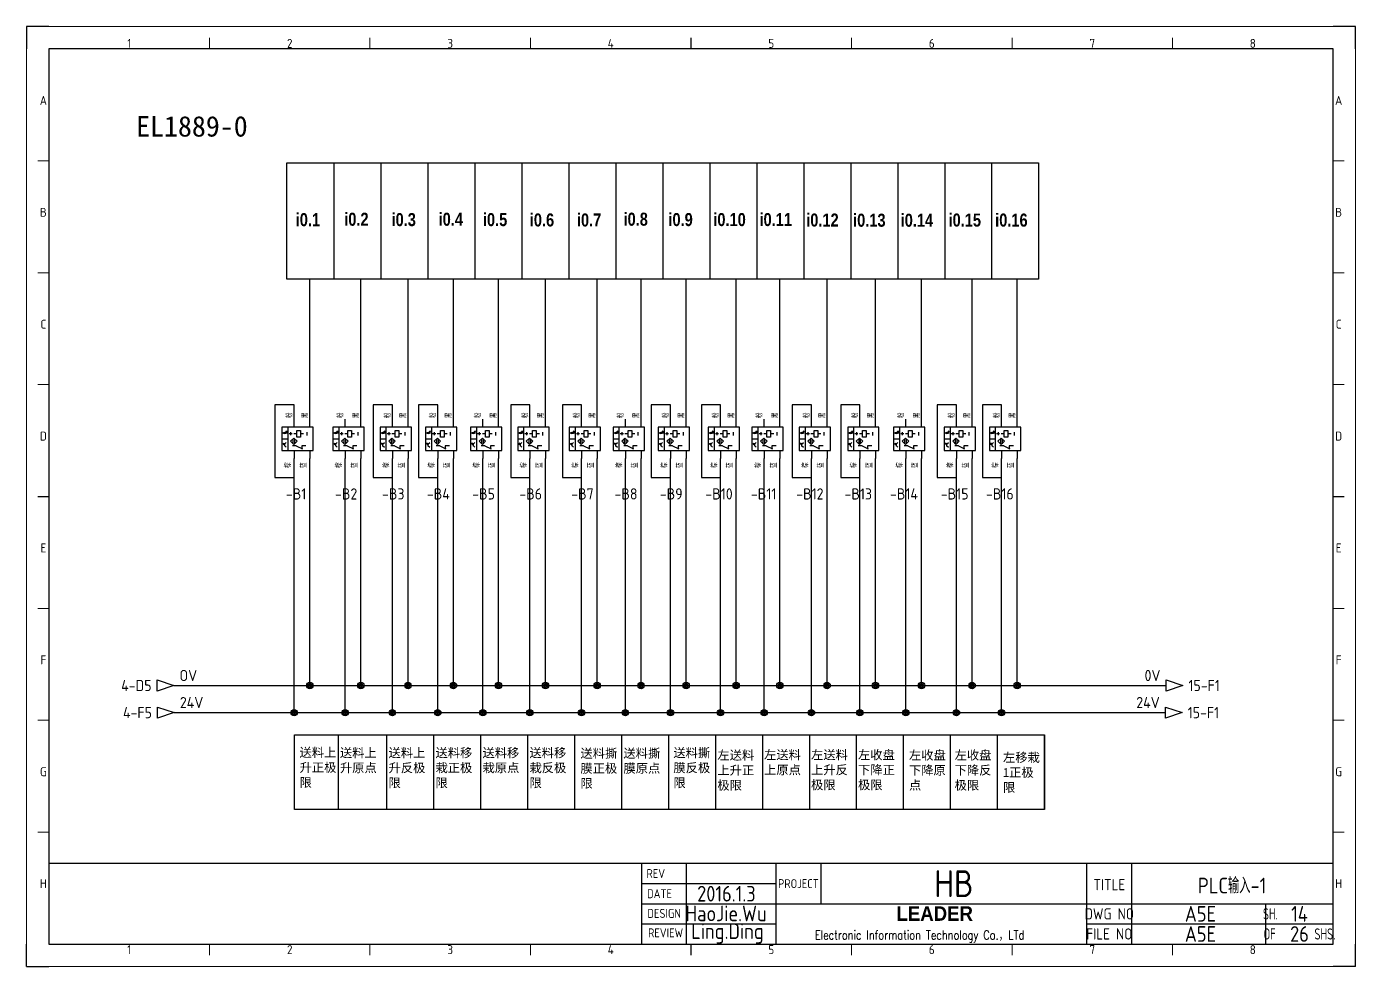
# Model space of a CAD drawing. Header units: millimetres. Extents: x -1699 to 15529, y -2130 to 61.
# Drawn here: x 7010 to 7604, y -2123 to -1703 of the extents above; entities that cross this region are included whole.
import ezdxf
from ezdxf.enums import TextEntityAlignment as Align

# ---------------------------------------------------------------- set-up
doc = ezdxf.new("R2010")
doc.units = ezdxf.units.MM
doc.header["$LTSCALE"] = 10
for name, color, linetype in [('AE_BOR', 1, 'Continuous'), ('SYMS', 7, 'Continuous'), ('TAGS', 51, 'Continuous'), ('TERMS', 123, 'Continuous'), ('WIREREF', 61, 'Continuous'), ('WIREREF_DEST', 61, 'Continuous'), ('XREF', 7, 'Continuous'), ('YEL_14_THHN', 7, 'Continuous'), ('图框_标题栏属性', 1, 'Continuous'), ('图框_标题栏文字', 6, 'Continuous'), ('轴1系统', 7, 'Continuous')]:
    doc.layers.add(name, color=color, linetype=linetype)
doc.layers.add('细实线', color=7, linetype='Continuous', lineweight=25)
doc.styles.add('ACGBTS', font='ISOCP.SHX')
doc.styles.add('CCFS', font='', dxfattribs={"height": 0.7})
doc.styles.get("Standard").update_dxf_attribs({"font": 'simplex.shx', "width": 0.8, "height": 1.625, "bigfont": 'spec_bar.shx'})
doc.styles.add('WD_IEC', font='ISOCP2.shx', dxfattribs={"height": 4, "bigfont": 'gbcbig.shx'})
doc.styles.add('工程字', font='gbenor.shx', dxfattribs={"bigfont": 'gbcbig.shx'})
doc.styles.get('CCFS').set_extended_font_data('SimSun')

# ---------------------------------------------------------------- blocks, each defined once
blk = doc.blocks.new('Border')
for p, q in [((584, 410), (10, 410)), ((10, 410), (10, 10)), ((584, 10), (584, 410)), ((10, 10), (584, 10))]:
    blk.add_line(p, q)
at = {"layer": 'AE_BOR', "color": 1, "lineweight": 30}
for p, q in [((10, 420), (0, 420)), ((0, 420), (0, 410)), ((594, 420), (584, 420)), ((594, 410), (594, 420)), ((297, 410), (297, 415)), ((5, 210), (10, 210)), ((584, 210), (589, 210)), ((0, 0), (0, 10)), ((297, 5), (297, 10)), ((594, 0), (594, 10)), ((0, 0), (10, 0)), ((594, 0), (584, 0))]:
    blk.add_line(p, q, dxfattribs=at)
at = {"layer": 'AE_BOR', "color": 1, "lineweight": 15}
for p, q in [((0, 420), (594, 420)), ((0, 0), (0, 420)), ((594, 420), (594, 0)), ((81.75, 410), (81.75, 415)), ((153.5, 410), (153.5, 415)), ((225.25, 410), (225.25, 415)), ((368.75, 410), (368.75, 415)), ((440.5, 410), (440.5, 415)), ((512.25, 410), (512.25, 415)), ((10, 360), (5, 360)), ((589, 360), (584, 360)), ((10, 310), (5, 310)), ((589, 310), (584, 310)), ((10, 260), (5, 260)), ((589, 260), (584, 260)), ((10, 160), (5, 160)), ((589, 160), (584, 160)), ((10, 110), (5, 110)), ((589, 110), (584, 110)), ((10, 60), (5, 60)), ((589, 60), (584, 60)), ((81.75, 5), (81.75, 10)), ((153.5, 5), (153.5, 10)), ((225.25, 5), (225.25, 10)), ((368.75, 5), (368.75, 10)), ((440.5, 5), (440.5, 10)), ((512.25, 5), (512.25, 10)), ((594, 0), (0, 0))]:
    blk.add_line(p, q, dxfattribs=at)
at = {"layer": 'AE_BOR', "color": 1, "lineweight": 15, "style": 'ACGBTS'}
for s, p in [('1', (45.875, 412.5)), ('2', (117.625, 412.5)), ('3', (189.375, 412.5)), ('4', (261.125, 412.5)), ('5', (332.875, 412.5)), ('6', (404.625, 412.5)), ('7', (476.375, 412.5)), ('8', (548.125, 412.5)), ('A', (7.5, 387)), ('A', (586.5, 387)), ('B', (7.5, 337)), ('B', (586.5, 337)), ('C', (7.5, 287)), ('C', (586.5, 287)), ('D', (7.5, 237)), ('D', (586.5, 237)), ('E', (7.5, 187)), ('E', (586.5, 187)), ('F', (7.5, 137)), ('F', (586.5, 137)), ('G', (7.5, 87)), ('G', (586.5, 87)), ('H', (7.5, 37)), ('H', (586.5, 37)), ('1', (45.875, 7.5)), ('2', (117.625, 7.5)), ('3', (189.375, 7.5)), ('4', (261.125, 7.5)), ('5', (332.875, 7.5)), ('6', (404.625, 7.5)), ('7', (476.375, 7.5)), ('8', (548.125, 7.5))]:
    blk.add_text(s, height=4, dxfattribs=at).set_placement(p, align=Align.MIDDLE)
blk = doc.blocks.new('TITLE3')
for p, q in [((-309, 0), (-309, 36)), ((-289, 0), (-289, 36)), ((-249, 0), (-249, 36)), ((-249, 0), (-249, 36)), ((-249, 0), (-249, 36)), ((-229, 36), (-229, 27)), ((-110, 0), (-110, 36)), ((-90, 0), (-90, 36)), ((-309, 27), (-249, 27)), ((-229, 27), (-229, 18)), ((-309, 18), (-248.01, 18)), ((-249, 18), (0, 18)), ((-30, 0), (-30, 18)), ((-309, 9), (-249, 9)), ((-110, 9), (0, 9)), ((-289, 4.18), (-289, 4.18)), ((-289, 4.18), (-289, 4.18))]:
    blk.add_line(p, q)
blk.add_lwpolyline([(-309, 36), (-574, 36), (-574, 0), (-309, 0)], close=True)
blk.add_lwpolyline([(-309, 0), (0, 0), (0, 36), (-309, 36)])
at = {"insert": (-248.01, 16.87), "char_height": 5, "attachment_point": 1}
blk.add_mtext_dynamic_manual_height_columns('\\pi52.854;{\\fArial Black|b0|i0|c0|p34;\\H1.3x;LEADER\\Fsimplex,spec_bar|c134;\\H1.0769x; }\\P\\pi16.37;{\\H0.8x;Electronic Information Technology Co.\\fSimSun|b0|i0|c134|p2;，\\Fsimplex,spec_bar|c134;LTd}', width=138.0147, gutter_width=8.12, heights=[69.93], dxfattribs=at)
at = {"layer": '图框_标题栏属性', "style": '工程字'}
for tag, height, p in [('版本', 7, (-271.17, 31.5)), ('项目', 12, (-169.5, 27)), ('名称', 7, (-45.16, 26.53)), ('日期', 7, (-271.17, 22.5)), ('制图', 7, (-271.33, 13.69)), ('文件', 7, (-59.26, 13.5)), ('页数', 7, (-16.34, 13.5)), ('审核', 7, (-270.7, 4.72)), ('图号', 7, (-59.26, 4.5)), ('总数', 7, (-16.34, 4.5))]:
    blk.add_attdef(tag, text='', height=height, dxfattribs=at).set_placement(p, align=Align.MIDDLE)
at = {"layer": '图框_标题栏文字', "style": '工程字'}
for s, height, p in [('REV', 4, (-302.75, 31.5)), ('DATE', 4, (-301.08, 22.5)), ('PROJECT', 4, (-239, 27)), ('TITLE', 5, (-100, 26.53)), ('DESIGN', 4, (-299, 13.69)), ('DWG NO', 5, (-100, 13.5)), ('REVIEW', 4, (-298.37, 5.01)), ('FILE NO', 5, (-100, 4.5))]:
    blk.add_text(s, height=height, dxfattribs=at).set_placement(p, align=Align.MIDDLE_CENTER)
at = {"layer": '图框_标题栏文字', "style": '工程字', "width": 0.8}
for s, p in [('SH.            ', (-15, 13.5)), ('OF        SHS.', (-15, 4.5))]:
    blk.add_text(s, height=5, dxfattribs=at).set_placement(p, align=Align.MIDDLE_CENTER)
blk = doc.blocks.new('*U259')
at = {"layer": 'SYMS'}
blk.add_line((0, 25.98), (0, -25.98), dxfattribs=at)
blk = doc.blocks.new('*U260')
at = {"layer": 'SYMS', "color": 0, "linetype": 'ByBlock', "lineweight": -2, "transparency": 16777216}
for p in [(0, 0), (21, 0), (42, 0), (63, 0), (84, 0), (105, 0), (126, 0), (147, 0), (168, 0), (189, 0), (210, 0), (231, 0), (252, 0), (273, 0), (294, 0), (315, 0)]:
    blk.add_blockref('*U259', p, dxfattribs=at)
blk = doc.blocks.new('4PINguangdiankaiguan')
for p, q in [((0, -3.5), (0, 0)), ((7, -3.5), (7, 0)), ((1.54, -3.5), (-5.46, -3.5)), ((-5.46, -3.5), (-5.46, -14)), ((-4.44, -5.83), (-3.81, -6.15)), ((-4.44, -6.46), (-4.44, -5.83)), ((-3.65, -5.52), (-3.89, -5.76)), ((-3.81, -6.46), (-3.81, -5.83)), ((-3.42, -5.29), (-3.73, -5.45)), ((-3.73, -5.45), (-3.57, -5.6)), ((-3.42, -5.76), (-3.65, -5.99)), ((-3.57, -5.6), (-3.42, -5.29)), ((-3.18, -5.52), (-3.5, -5.68)), ((-3.5, -5.68), (-3.34, -5.84)), ((-3.34, -5.84), (-3.18, -5.52)), ((-2.84, -3.5), (-2.84, -14)), ((-1.58, -5.8), (-1.58, -7.2)), ((8.54, -3.5), (1.54, -3.5)), ((5.63, -5.83), (5.63, -7.23)), ((8.54, -14), (8.54, -3.5)), ((-5.46, -8.75), (-2.84, -8.75)), ((-5.07, -6.15), (-3.18, -6.15)), ((-4.81, -11.11), (-5.05, -10.87)), ((-4.73, -11.03), (-4.89, -11.19)), ((-4.89, -11.19), (-4.58, -11.34)), ((-4.58, -10.87), (-4.81, -10.64)), ((-4.58, -11.34), (-4.73, -11.03)), ((-4.5, -10.79), (-4.66, -10.95)), ((-4.66, -10.95), (-4.34, -11.11)), ((-4.34, -11.11), (-4.5, -10.79)), ((-3.81, -6.15), (-4.44, -6.46)), ((-4.35, -11.1), (-3.58, -10.34)), ((-4.35, -10.71), (-4.35, -12.09)), ((-4.19, -10.79), (-4.35, -11.1)), ((-4.35, -11.1), (-4.03, -10.95)), ((-4.35, -11.75), (-3.58, -12.52)), ((-0.88, -6.5), (-2.28, -6.5)), ((-0.54, -8.76), (-0.54, -10.95)), ((1.21, -6.5), (-0.18, -6.5)), ((0.19, -8.76), (0.19, -10.95)), ((4.23, -6.5), (2.84, -6.5)), ((-5.46, -14), (8.54, -14)), ((0.95, -11.96), (-0.74, -11.96)), ((0, -14), (0, -17.5)), ((0.95, -11.96), (3.7, -13.19)), ((5.28, -11.96), (3.4, -11.96)), ((3.4, -11.96), (3.4, -13.37)), ((7, -14), (7, -17.5))]:
    blk.add_line(p, q)
for points in [[(1.21, -5.03), (2.84, -5.03), (2.84, -7.98), (1.21, -7.98)], [(-0.17, -8.4), (1.29, -9.86), (-0.17, -11.32), (-1.63, -9.86)]]:
    blk.add_lwpolyline(points, close=True)
for points in [[(-3.73, -5.45), (-3.57, -5.6), (-3.42, -5.29)], [(-3.5, -5.68), (-3.34, -5.84), (-3.18, -5.52)], [(-4.73, -11.03), (-4.89, -11.19), (-4.58, -11.34)], [(-4.5, -10.79), (-4.66, -10.95), (-4.34, -11.11)], [(-4.03, -10.95), (-4.19, -10.79), (-4.35, -11.1)]]:
    blk.add_solid(points)
at = {"style": 'WD_IEC'}
for tag, height, p in [('INST', 1.89, (-6.69, -0.35)), ('TAG1', 1.75, (-6.69, -6.48)), ('LOC', 1.89, (-6.69, -3.15)), ('DESC1', 1.89, (-6.69, -12.39)), ('XREF', 1.75, (-6.69, -9.69)), ('DESC3', 1.89, (-6.69, -17.99)), ('DESC2', 1.89, (-6.69, -15.19))]:
    blk.add_attdef(tag, text='', height=height, dxfattribs=at).set_placement(p, align=Align.RIGHT)
at = {"style": 'WD_IEC', "flags": 1}
for tag, p, height in [('X2TERM01', (0, 0), 0.224), ('X2TERM02', (7, 0), 0.224), ('MFG', (9.11, -4.46), 1.05), ('CAT', (9.11, -6.21), 1.05), ('X4LINK', (-5.49, -8.76), 0.224), ('X1LINK', (8.51, -8.76), 0.224), ('ASSYCODE', (9.24, -11.95), 0.7), ('X8TERM03', (0, -17.5), 0.224), ('X8TERM04', (7, -17.5), 0.224), ('FAMILY', (9.24, -13), 0.7), ('CATDESC', (9.24, -14.05), 0.7)]:
    blk.add_attdef(tag, p, '', height=height, dxfattribs=at)
at = {"style": 'WD_IEC'}
for tag, height, p in [('TERM01', 1.5, (-0.7, -0.19)), ('TERM02', 1.4, (6.3, -0.19))]:
    blk.add_attdef(tag, text='', height=height, rotation=90, dxfattribs=at).set_placement(p, align=Align.RIGHT)
for tag, p in [('TERM03', (-0.7, -17.82)), ('TERM04', (6.3, -17.82))]:
    blk.add_attdef(tag, p, '', height=1.4, rotation=90, dxfattribs=at)
blk = doc.blocks.new('HA1D3')
blk.add_lwpolyline([(0, 0), (-3.75, -1.25), (-3.75, 1.25)], close=True)
at = {"style": 'WD_IEC'}
for tag, p, height, flags in [('WIRENO', (1.25, 1), 2.5, 8), ('X1TERM01', (0, 0), 0.32, 1)]:
    blk.add_attdef(tag, p, '', height=height, dxfattribs=dict(at, flags=flags))
blk.add_attdef('XREF', text='', height=2.5, dxfattribs=at).set_placement((-5, 0), align=Align.MIDDLE_RIGHT)
at = {"style": 'WD_IEC', "flags": 1}
blk.add_attdef('SIGCODE', text='', height=1, dxfattribs=at).set_placement((-2.5, 1.8), align=Align.RIGHT)
at = {"style": 'WD_IEC'}
blk.add_attdef('DESC1', text='', height=2.5, dxfattribs=at).set_placement((1.25, -1), align=Align.TOP_LEFT)
blk = doc.blocks.new('WDDOT')
for radius in [0.72, 0.449, 0.223]:
    blk.add_circle((0, 0), radius)
blk = doc.blocks.new('*U263')
at = {"layer": 'SYMS'}
blk.add_line((0, -16.65), (0, 16.65), dxfattribs=at)
blk = doc.blocks.new('*U264')
at = {"layer": 'SYMS', "color": 0, "linetype": 'ByBlock', "lineweight": -2, "transparency": 16777216}
for p in [(0, 0), (21, 0), (42, 0), (63, 0), (84, 0), (105, 0), (126, 0), (147, 0), (168, 0), (189, 0), (210, 0), (231, 0), (252, 0), (273, 0), (294, 0)]:
    blk.add_blockref('*U263', p, dxfattribs=at)
blk = doc.blocks.new('HA1S1')
blk.add_lwpolyline([(0, 1.25), (3.75, 0), (0, -1.25)], close=True)
at = {"style": 'WD_IEC'}
for tag, height, flags, p in [('WIRENO', 2.5, 8, (-1.25, 1)), ('SIGCODE', 1, 1, (5, 1.8))]:
    blk.add_attdef(tag, text='', height=height, dxfattribs=dict(at, flags=flags)).set_placement(p, align=Align.RIGHT)
at = {"style": 'WD_IEC', "flags": 1}
blk.add_attdef('X4TERM01', (0, 0), '', height=0.32, dxfattribs=at)
at = {"style": 'WD_IEC'}
blk.add_attdef('XREF', text='', height=2.5, dxfattribs=at).set_placement((5, 0), align=Align.MIDDLE_LEFT)
blk.add_attdef('DESC1', text='', height=2.5, dxfattribs=at).set_placement((-1.25, -1), align=Align.TOP_RIGHT)

msp = doc.modelspace()

# ---------------------------------------------------------------- linework, layer by layer
at = {"layer": 'SYMS'}
for p, q in [((7126.5, -1763.77), (7147.5, -1763.77)), ((7149.44, -2019.41), (7149.44, -2052.71))]:
    msp.add_line(p, q, dxfattribs=at)
for points in [[(7126.5, -1763.77), (7462.5, -1763.77), (7462.5, -1815.74), (7126.5, -1815.74)], [(7129.82, -2019.41), (7465.16, -2019.41), (7465.16, -2052.71), (7129.82, -2052.71)]]:
    msp.add_lwpolyline(points, close=True, dxfattribs=at)
at = {"layer": 'YEL_14_THHN'}
for p, q in [((7136.72, -1878.35), (7136.72, -1815.74)), ((7159.51, -1878.35), (7159.51, -1815.74)), ((7180.61, -1878.35), (7180.61, -1815.74)), ((7200.89, -1878.35), (7200.89, -1815.74)), ((7221.02, -1878.35), (7221.02, -1815.74)), ((7242.1, -1878.35), (7242.1, -1815.74)), ((7265.17, -1878.35), (7265.17, -1815.74)), ((7284.76, -1878.35), (7284.76, -1815.74)), ((7304.93, -1878.35), (7304.93, -1815.74)), ((7327.3, -1878.35), (7327.3, -1815.74)), ((7346.83, -1878.35), (7346.83, -1815.74)), ((7367.92, -1878.35), (7367.92, -1815.74)), ((7389.6, -1878.35), (7389.6, -1815.74)), ((7410.13, -1878.35), (7410.13, -1815.74)), ((7432.73, -1878.35), (7432.73, -1815.74)), ((7452.94, -1878.35), (7452.94, -1815.74)), ((7129.72, -1871.97), (7121.15, -1871.97)), ((7121.15, -1871.97), (7121.15, -1904.46)), ((7129.72, -1878.35), (7129.72, -1871.97)), ((7173.61, -1871.97), (7165.04, -1871.97)), ((7165.04, -1871.97), (7165.04, -1904.46)), ((7173.61, -1878.35), (7173.61, -1871.97)), ((7193.89, -1871.97), (7185.33, -1871.97)), ((7185.33, -1871.97), (7185.33, -1904.46)), ((7193.89, -1878.35), (7193.89, -1871.97)), ((7235.1, -1871.97), (7226.53, -1871.97)), ((7226.53, -1871.97), (7226.53, -1904.46)), ((7235.1, -1878.35), (7235.1, -1871.97)), ((7258.17, -1871.97), (7249.6, -1871.97)), ((7249.6, -1871.97), (7249.6, -1904.46)), ((7258.17, -1878.35), (7258.17, -1871.97)), ((7297.93, -1871.97), (7289.36, -1871.97)), ((7289.36, -1871.97), (7289.36, -1904.46)), ((7297.93, -1878.35), (7297.93, -1871.97)), ((7320.3, -1871.97), (7311.73, -1871.97)), ((7311.73, -1871.97), (7311.73, -1904.46)), ((7320.3, -1878.35), (7320.3, -1871.97)), ((7360.92, -1871.97), (7352.35, -1871.97)), ((7352.35, -1871.97), (7352.35, -1904.46)), ((7360.92, -1878.35), (7360.92, -1871.97)), ((7382.6, -1871.97), (7374.03, -1871.97)), ((7374.03, -1871.97), (7374.03, -1904.46)), ((7382.6, -1878.35), (7382.6, -1871.97)), ((7425.73, -1871.97), (7417.16, -1871.97)), ((7417.16, -1871.97), (7417.16, -1904.46)), ((7425.73, -1878.35), (7425.73, -1871.97)), ((7445.94, -1871.97), (7437.37, -1871.97)), ((7437.37, -1871.97), (7437.37, -1904.46)), ((7445.94, -1878.35), (7445.94, -1871.97)), ((7129.72, -2009.48), (7129.72, -1895.85)), ((7136.72, -1997.38), (7136.72, -1895.85)), ((7152.51, -2009.48), (7152.51, -1895.85)), ((7159.51, -1997.38), (7159.51, -1895.85)), ((7173.61, -2009.48), (7173.61, -1895.85)), ((7180.61, -1997.38), (7180.61, -1895.85)), ((7193.89, -2009.48), (7193.89, -1895.85)), ((7200.89, -1997.38), (7200.89, -1895.85)), ((7214.02, -2009.48), (7214.02, -1895.85)), ((7221.02, -1997.38), (7221.02, -1895.85)), ((7235.1, -2009.48), (7235.1, -1895.85)), ((7242.1, -1997.38), (7242.1, -1895.85)), ((7258.17, -2009.48), (7258.17, -1895.85)), ((7265.17, -1997.38), (7265.17, -1895.85)), ((7277.76, -2009.48), (7277.76, -1895.85)), ((7284.76, -1997.38), (7284.76, -1895.85)), ((7297.93, -2009.48), (7297.93, -1895.85)), ((7304.93, -1997.38), (7304.93, -1895.85)), ((7320.3, -2009.48), (7320.3, -1895.85)), ((7327.3, -1997.38), (7327.3, -1895.85)), ((7339.83, -2009.48), (7339.83, -1895.85)), ((7346.83, -1997.38), (7346.83, -1895.85)), ((7360.92, -2009.48), (7360.92, -1895.85)), ((7367.92, -1997.38), (7367.92, -1895.85)), ((7382.6, -2009.48), (7382.6, -1895.85)), ((7389.6, -1997.38), (7389.6, -1895.85)), ((7403.13, -2009.48), (7403.13, -1895.85)), ((7410.13, -1997.38), (7410.13, -1895.85)), ((7425.73, -2009.48), (7425.73, -1895.85)), ((7432.73, -1997.38), (7432.73, -1895.85)), ((7445.94, -2009.48), (7445.94, -1895.85)), ((7452.94, -1997.38), (7452.94, -1895.85)), ((7121.15, -1904.46), (7129.72, -1904.46)), ((7165.04, -1904.46), (7173.61, -1904.46)), ((7185.33, -1904.46), (7193.89, -1904.46)), ((7226.53, -1904.46), (7235.1, -1904.46)), ((7249.6, -1904.46), (7258.17, -1904.46)), ((7289.36, -1904.46), (7297.93, -1904.46)), ((7311.73, -1904.46), (7320.3, -1904.46)), ((7352.35, -1904.46), (7360.92, -1904.46)), ((7374.03, -1904.46), (7382.6, -1904.46)), ((7417.16, -1904.46), (7425.73, -1904.46)), ((7437.37, -1904.46), (7445.94, -1904.46)), ((7075.96, -1997.38), (7519.47, -1997.38)), ((7076.13, -2009.48), (7519.14, -2009.48))]:
    msp.add_line(p, q, dxfattribs=at)

# ---------------------------------------------------------------- block references
ref = msp.add_blockref('TITLE3', (7594.11, -2112.89))
ref.add_attrib('总数', '26', dxfattribs={"layer": '图框_标题栏属性', "height": 7, "style": '工程字'}).set_placement((7579.11, -2108.39), align=Align.MIDDLE)
ref.add_attrib('页数', '14', dxfattribs={"layer": '图框_标题栏属性', "height": 7, "style": '工程字'}).set_placement((7579.11, -2099.39), align=Align.MIDDLE)
ref.add_attrib('文件', 'A5E', dxfattribs={"layer": '图框_标题栏属性', "height": 7, "style": '工程字'}).set_placement((7534.85, -2099.39), align=Align.MIDDLE)
ref.add_attrib('图号', 'A5E', dxfattribs={"layer": '图框_标题栏属性', "height": 7, "style": '工程字'}).set_placement((7534.85, -2108.39), align=Align.MIDDLE)
ref.add_attrib('名称', 'PLC输入-1', dxfattribs={"layer": '图框_标题栏属性', "height": 7, "style": '工程字'}).set_placement((7548.95, -2086.36), align=Align.MIDDLE)
ref.add_attrib('项目', 'HB', dxfattribs={"layer": '图框_标题栏属性', "height": 12, "style": '工程字'}).set_placement((7424.61, -2085.89), align=Align.MIDDLE)
ref.add_attrib('审核', 'Ling.Ding', dxfattribs={"layer": '图框_标题栏属性', "height": 7, "style": '工程字'}).set_placement((7323.4, -2108.17), align=Align.MIDDLE)
ref.add_attrib('制图', 'HaoJie.Wu', dxfattribs={"layer": '图框_标题栏属性', "height": 7, "style": '工程字'}).set_placement((7322.78, -2099.2), align=Align.MIDDLE)
ref.add_attrib('日期', '2016.1.3', dxfattribs={"layer": '图框_标题栏属性', "height": 7, "style": '工程字'}).set_placement((7322.94, -2090.39), align=Align.MIDDLE)
at = {"layer": 'AE_BOR'}
msp.add_blockref('Border', (7010.11, -2122.89), dxfattribs=at)
at = {"layer": 'SYMS'}
for name, p in [('*U260', (7147.5, -1789.75)), ('*U264', (7171.16, -2036.06))]:
    msp.add_blockref(name, p, dxfattribs=at)
ref = msp.add_blockref('HA1D3', (7075.96, -1997.38), dxfattribs=dict(at, xscale=2, yscale=2, zscale=2))
ref.add_attrib('XREF', '4-D5', dxfattribs={"layer": 'XREF', "height": 5, "style": 'WD_IEC'}).set_placement((7065.96, -1997.38), align=Align.MIDDLE_RIGHT)
ref.add_attrib('WIRENO', 'OV', (7078.46, -1995.38), dxfattribs={"layer": 'WIREREF_DEST', "height": 5, "style": 'WD_IEC', "flags": 8})
ref = msp.add_blockref('HA1S1', (7519.47, -1997.38), dxfattribs=dict(at, xscale=2, yscale=2, zscale=2))
ref.add_attrib('XREF', '15-F1', dxfattribs={"layer": 'XREF', "height": 5, "style": 'WD_IEC'}).set_placement((7529.47, -1997.38), align=Align.MIDDLE_LEFT)
ref.add_attrib('WIRENO', '0V', dxfattribs={"layer": 'WIREREF', "height": 5, "style": 'WD_IEC', "flags": 8}).set_placement((7516.97, -1995.38), align=Align.RIGHT)
at = {"layer": 'SYMS', "xscale": 2, "yscale": 2, "zscale": 2}
for p in [(7136.72, -1997.38), (7159.51, -1997.38), (7180.61, -1997.38), (7200.89, -1997.38), (7221.02, -1997.38), (7242.1, -1997.38), (7265.17, -1997.38), (7284.76, -1997.38), (7304.93, -1997.38), (7327.3, -1997.38), (7346.83, -1997.38), (7367.92, -1997.38), (7389.6, -1997.38), (7410.13, -1997.38), (7432.73, -1997.38), (7452.94, -1997.38), (7129.72, -2009.48), (7152.51, -2009.48), (7173.61, -2009.48), (7193.89, -2009.48), (7214.02, -2009.48), (7235.1, -2009.48), (7258.17, -2009.48), (7277.76, -2009.48), (7297.93, -2009.48), (7320.3, -2009.48), (7339.83, -2009.48), (7360.92, -2009.48), (7382.6, -2009.48), (7403.13, -2009.48), (7425.73, -2009.48), (7445.94, -2009.48)]:
    msp.add_blockref('WDDOT', p, dxfattribs=at)
at = {"layer": 'SYMS'}
ref = msp.add_blockref('HA1D3', (7076.13, -2009.48), dxfattribs=dict(at, xscale=2, yscale=2, zscale=2))
ref.add_attrib('XREF', '4-F5', dxfattribs={"layer": 'XREF', "height": 5, "style": 'WD_IEC'}).set_placement((7066.13, -2009.48), align=Align.MIDDLE_RIGHT)
ref.add_attrib('WIRENO', '24V', (7078.63, -2007.48), dxfattribs={"layer": 'WIREREF_DEST', "height": 5, "style": 'WD_IEC', "flags": 8})
ref = msp.add_blockref('HA1S1', (7519.14, -2009.48), dxfattribs=dict(at, xscale=2, yscale=2, zscale=2))
ref.add_attrib('XREF', '15-F1', dxfattribs={"layer": 'XREF', "height": 5, "style": 'WD_IEC'}).set_placement((7529.14, -2009.48), align=Align.MIDDLE_LEFT)
ref.add_attrib('WIRENO', '24V', dxfattribs={"layer": 'WIREREF', "height": 5, "style": 'WD_IEC', "flags": 8}).set_placement((7516.64, -2007.48), align=Align.RIGHT)
at = {"layer": '轴1系统'}
ref = msp.add_blockref('4PINguangdiankaiguan', (7129.72, -1878.35), dxfattribs=at)
ref.add_attrib('TERM04', '蓝', (7135.27, -1900.16), dxfattribs={"layer": 'TERMS', "height": 2.5, "rotation": 90, "style": 'WD_IEC'})
ref.add_attrib('TERM02', '黑', dxfattribs={"layer": 'TERMS', "height": 2.5, "rotation": 90, "style": 'WD_IEC'}).set_placement((7135.91, -1875.37), align=Align.RIGHT)
ref.add_attrib('TAG1', '-B1', dxfattribs={"layer": 'TAGS', "height": 5, "style": 'WD_IEC'}).set_placement((7135.15, -1914.24), align=Align.RIGHT)
ref.add_attrib('TERM01', '粉', dxfattribs={"layer": 'TERMS', "height": 2.5, "rotation": 90, "style": 'WD_IEC'}).set_placement((7128.91, -1875.37), align=Align.RIGHT)
ref.add_attrib('TERM03', '棕', (7128.27, -1900.16), dxfattribs={"layer": 'TERMS', "height": 2.5, "rotation": 90, "style": 'WD_IEC'})
ref = msp.add_blockref('4PINguangdiankaiguan', (7152.51, -1878.35), dxfattribs=at)
ref.add_attrib('TERM04', '蓝', (7158.06, -1900.16), dxfattribs={"layer": 'TERMS', "height": 2.5, "rotation": 90, "style": 'WD_IEC'})
ref.add_attrib('TERM02', '黑', dxfattribs={"layer": 'TERMS', "height": 2.5, "rotation": 90, "style": 'WD_IEC'}).set_placement((7158.7, -1875.37), align=Align.RIGHT)
ref.add_attrib('TAG1', '-B2', dxfattribs={"layer": 'TAGS', "height": 5, "style": 'WD_IEC'}).set_placement((7157.94, -1914.24), align=Align.RIGHT)
ref.add_attrib('TERM01', '粉', dxfattribs={"layer": 'TERMS', "height": 2.5, "rotation": 90, "style": 'WD_IEC'}).set_placement((7151.7, -1875.37), align=Align.RIGHT)
ref.add_attrib('TERM03', '棕', (7151.06, -1900.16), dxfattribs={"layer": 'TERMS', "height": 2.5, "rotation": 90, "style": 'WD_IEC'})
ref = msp.add_blockref('4PINguangdiankaiguan', (7173.61, -1878.35), dxfattribs=at)
ref.add_attrib('TERM04', '蓝', (7179.16, -1900.16), dxfattribs={"layer": 'TERMS', "height": 2.5, "rotation": 90, "style": 'WD_IEC'})
ref.add_attrib('TERM02', '黑', dxfattribs={"layer": 'TERMS', "height": 2.5, "rotation": 90, "style": 'WD_IEC'}).set_placement((7179.8, -1875.37), align=Align.RIGHT)
ref.add_attrib('TAG1', '-B3', dxfattribs={"layer": 'TAGS', "height": 5, "style": 'WD_IEC'}).set_placement((7179.04, -1914.24), align=Align.RIGHT)
ref.add_attrib('TERM01', '粉', dxfattribs={"layer": 'TERMS', "height": 2.5, "rotation": 90, "style": 'WD_IEC'}).set_placement((7172.8, -1875.37), align=Align.RIGHT)
ref.add_attrib('TERM03', '棕', (7172.16, -1900.16), dxfattribs={"layer": 'TERMS', "height": 2.5, "rotation": 90, "style": 'WD_IEC'})
ref = msp.add_blockref('4PINguangdiankaiguan', (7193.89, -1878.35), dxfattribs=at)
ref.add_attrib('TERM04', '蓝', (7199.45, -1900.16), dxfattribs={"layer": 'TERMS', "height": 2.5, "rotation": 90, "style": 'WD_IEC'})
ref.add_attrib('TERM02', '黑', dxfattribs={"layer": 'TERMS', "height": 2.5, "rotation": 90, "style": 'WD_IEC'}).set_placement((7200.09, -1875.37), align=Align.RIGHT)
ref.add_attrib('TAG1', '-B4', dxfattribs={"layer": 'TAGS', "height": 5, "style": 'WD_IEC'}).set_placement((7199.32, -1914.24), align=Align.RIGHT)
ref.add_attrib('TERM01', '粉', dxfattribs={"layer": 'TERMS', "height": 2.5, "rotation": 90, "style": 'WD_IEC'}).set_placement((7193.09, -1875.37), align=Align.RIGHT)
ref.add_attrib('TERM03', '棕', (7192.45, -1900.16), dxfattribs={"layer": 'TERMS', "height": 2.5, "rotation": 90, "style": 'WD_IEC'})
ref = msp.add_blockref('4PINguangdiankaiguan', (7214.02, -1878.35), dxfattribs=at)
ref.add_attrib('TERM04', '蓝', (7219.58, -1900.16), dxfattribs={"layer": 'TERMS', "height": 2.5, "rotation": 90, "style": 'WD_IEC'})
ref.add_attrib('TERM02', '黑', dxfattribs={"layer": 'TERMS', "height": 2.5, "rotation": 90, "style": 'WD_IEC'}).set_placement((7220.21, -1875.37), align=Align.RIGHT)
ref.add_attrib('TAG1', '-B5', dxfattribs={"layer": 'TAGS', "height": 5, "style": 'WD_IEC'}).set_placement((7219.45, -1914.24), align=Align.RIGHT)
ref.add_attrib('TERM01', '粉', dxfattribs={"layer": 'TERMS', "height": 2.5, "rotation": 90, "style": 'WD_IEC'}).set_placement((7213.21, -1875.37), align=Align.RIGHT)
ref.add_attrib('TERM03', '棕', (7212.58, -1900.16), dxfattribs={"layer": 'TERMS', "height": 2.5, "rotation": 90, "style": 'WD_IEC'})
ref = msp.add_blockref('4PINguangdiankaiguan', (7235.1, -1878.35), dxfattribs=at)
ref.add_attrib('TERM04', '蓝', (7240.66, -1900.16), dxfattribs={"layer": 'TERMS', "height": 2.5, "rotation": 90, "style": 'WD_IEC'})
ref.add_attrib('TERM02', '黑', dxfattribs={"layer": 'TERMS', "height": 2.5, "rotation": 90, "style": 'WD_IEC'}).set_placement((7241.29, -1875.37), align=Align.RIGHT)
ref.add_attrib('TAG1', '-B6', dxfattribs={"layer": 'TAGS', "height": 5, "style": 'WD_IEC'}).set_placement((7240.53, -1914.24), align=Align.RIGHT)
ref.add_attrib('TERM01', '粉', dxfattribs={"layer": 'TERMS', "height": 2.5, "rotation": 90, "style": 'WD_IEC'}).set_placement((7234.29, -1875.37), align=Align.RIGHT)
ref.add_attrib('TERM03', '棕', (7233.66, -1900.16), dxfattribs={"layer": 'TERMS', "height": 2.5, "rotation": 90, "style": 'WD_IEC'})
ref = msp.add_blockref('4PINguangdiankaiguan', (7258.17, -1878.35), dxfattribs=at)
ref.add_attrib('TERM04', '蓝', (7263.73, -1900.16), dxfattribs={"layer": 'TERMS', "height": 2.5, "rotation": 90, "style": 'WD_IEC'})
ref.add_attrib('TERM02', '黑', dxfattribs={"layer": 'TERMS', "height": 2.5, "rotation": 90, "style": 'WD_IEC'}).set_placement((7264.36, -1875.37), align=Align.RIGHT)
ref.add_attrib('TAG1', '-B7', dxfattribs={"layer": 'TAGS', "height": 5, "style": 'WD_IEC'}).set_placement((7263.6, -1914.24), align=Align.RIGHT)
ref.add_attrib('TERM01', '粉', dxfattribs={"layer": 'TERMS', "height": 2.5, "rotation": 90, "style": 'WD_IEC'}).set_placement((7257.36, -1875.37), align=Align.RIGHT)
ref.add_attrib('TERM03', '棕', (7256.73, -1900.16), dxfattribs={"layer": 'TERMS', "height": 2.5, "rotation": 90, "style": 'WD_IEC'})
ref = msp.add_blockref('4PINguangdiankaiguan', (7277.76, -1878.35), dxfattribs=at)
ref.add_attrib('TERM04', '蓝', (7283.32, -1900.16), dxfattribs={"layer": 'TERMS', "height": 2.5, "rotation": 90, "style": 'WD_IEC'})
ref.add_attrib('TERM02', '黑', dxfattribs={"layer": 'TERMS', "height": 2.5, "rotation": 90, "style": 'WD_IEC'}).set_placement((7283.95, -1875.37), align=Align.RIGHT)
ref.add_attrib('TAG1', '-B8', dxfattribs={"layer": 'TAGS', "height": 5, "style": 'WD_IEC'}).set_placement((7283.19, -1914.24), align=Align.RIGHT)
ref.add_attrib('TERM01', '粉', dxfattribs={"layer": 'TERMS', "height": 2.5, "rotation": 90, "style": 'WD_IEC'}).set_placement((7276.95, -1875.37), align=Align.RIGHT)
ref.add_attrib('TERM03', '棕', (7276.32, -1900.16), dxfattribs={"layer": 'TERMS', "height": 2.5, "rotation": 90, "style": 'WD_IEC'})
ref = msp.add_blockref('4PINguangdiankaiguan', (7297.93, -1878.35), dxfattribs=at)
ref.add_attrib('TERM04', '蓝', (7303.49, -1900.16), dxfattribs={"layer": 'TERMS', "height": 2.5, "rotation": 90, "style": 'WD_IEC'})
ref.add_attrib('TERM02', '黑', dxfattribs={"layer": 'TERMS', "height": 2.5, "rotation": 90, "style": 'WD_IEC'}).set_placement((7304.12, -1875.37), align=Align.RIGHT)
ref.add_attrib('TAG1', '-B9', dxfattribs={"layer": 'TAGS', "height": 5, "style": 'WD_IEC'}).set_placement((7303.36, -1914.24), align=Align.RIGHT)
ref.add_attrib('TERM01', '粉', dxfattribs={"layer": 'TERMS', "height": 2.5, "rotation": 90, "style": 'WD_IEC'}).set_placement((7297.12, -1875.37), align=Align.RIGHT)
ref.add_attrib('TERM03', '棕', (7296.49, -1900.16), dxfattribs={"layer": 'TERMS', "height": 2.5, "rotation": 90, "style": 'WD_IEC'})
ref = msp.add_blockref('4PINguangdiankaiguan', (7320.3, -1878.35), dxfattribs=at)
ref.add_attrib('TERM04', '蓝', (7325.85, -1900.16), dxfattribs={"layer": 'TERMS', "height": 2.5, "rotation": 90, "style": 'WD_IEC'})
ref.add_attrib('TERM02', '黑', dxfattribs={"layer": 'TERMS', "height": 2.5, "rotation": 90, "style": 'WD_IEC'}).set_placement((7326.49, -1875.37), align=Align.RIGHT)
ref.add_attrib('TAG1', '-B10', dxfattribs={"layer": 'TAGS', "height": 5, "style": 'WD_IEC'}).set_placement((7325.73, -1914.24), align=Align.RIGHT)
ref.add_attrib('TERM01', '粉', dxfattribs={"layer": 'TERMS', "height": 2.5, "rotation": 90, "style": 'WD_IEC'}).set_placement((7319.49, -1875.37), align=Align.RIGHT)
ref.add_attrib('TERM03', '棕', (7318.85, -1900.16), dxfattribs={"layer": 'TERMS', "height": 2.5, "rotation": 90, "style": 'WD_IEC'})
ref = msp.add_blockref('4PINguangdiankaiguan', (7339.83, -1878.35), dxfattribs=at)
ref.add_attrib('TERM04', '蓝', (7345.39, -1900.16), dxfattribs={"layer": 'TERMS', "height": 2.5, "rotation": 90, "style": 'WD_IEC'})
ref.add_attrib('TERM02', '黑', dxfattribs={"layer": 'TERMS', "height": 2.5, "rotation": 90, "style": 'WD_IEC'}).set_placement((7346.02, -1875.37), align=Align.RIGHT)
ref.add_attrib('TAG1', '-B11', dxfattribs={"layer": 'TAGS', "height": 5, "style": 'WD_IEC'}).set_placement((7345.26, -1914.24), align=Align.RIGHT)
ref.add_attrib('TERM01', '粉', dxfattribs={"layer": 'TERMS', "height": 2.5, "rotation": 90, "style": 'WD_IEC'}).set_placement((7339.02, -1875.37), align=Align.RIGHT)
ref.add_attrib('TERM03', '棕', (7338.39, -1900.16), dxfattribs={"layer": 'TERMS', "height": 2.5, "rotation": 90, "style": 'WD_IEC'})
ref = msp.add_blockref('4PINguangdiankaiguan', (7360.92, -1878.35), dxfattribs=at)
ref.add_attrib('TERM04', '蓝', (7366.48, -1900.16), dxfattribs={"layer": 'TERMS', "height": 2.5, "rotation": 90, "style": 'WD_IEC'})
ref.add_attrib('TERM02', '黑', dxfattribs={"layer": 'TERMS', "height": 2.5, "rotation": 90, "style": 'WD_IEC'}).set_placement((7367.11, -1875.37), align=Align.RIGHT)
ref.add_attrib('TAG1', '-B12', dxfattribs={"layer": 'TAGS', "height": 5, "style": 'WD_IEC'}).set_placement((7366.35, -1914.24), align=Align.RIGHT)
ref.add_attrib('TERM01', '粉', dxfattribs={"layer": 'TERMS', "height": 2.5, "rotation": 90, "style": 'WD_IEC'}).set_placement((7360.11, -1875.37), align=Align.RIGHT)
ref.add_attrib('TERM03', '棕', (7359.48, -1900.16), dxfattribs={"layer": 'TERMS', "height": 2.5, "rotation": 90, "style": 'WD_IEC'})
ref = msp.add_blockref('4PINguangdiankaiguan', (7382.6, -1878.35), dxfattribs=at)
ref.add_attrib('TERM04', '蓝', (7388.15, -1900.16), dxfattribs={"layer": 'TERMS', "height": 2.5, "rotation": 90, "style": 'WD_IEC'})
ref.add_attrib('TERM02', '黑', dxfattribs={"layer": 'TERMS', "height": 2.5, "rotation": 90, "style": 'WD_IEC'}).set_placement((7388.79, -1875.37), align=Align.RIGHT)
ref.add_attrib('TAG1', '-B13', dxfattribs={"layer": 'TAGS', "height": 5, "style": 'WD_IEC'}).set_placement((7388.03, -1914.24), align=Align.RIGHT)
ref.add_attrib('TERM01', '粉', dxfattribs={"layer": 'TERMS', "height": 2.5, "rotation": 90, "style": 'WD_IEC'}).set_placement((7381.79, -1875.37), align=Align.RIGHT)
ref.add_attrib('TERM03', '棕', (7381.15, -1900.16), dxfattribs={"layer": 'TERMS', "height": 2.5, "rotation": 90, "style": 'WD_IEC'})
ref = msp.add_blockref('4PINguangdiankaiguan', (7403.13, -1878.35), dxfattribs=at)
ref.add_attrib('TERM04', '蓝', (7408.69, -1900.16), dxfattribs={"layer": 'TERMS', "height": 2.5, "rotation": 90, "style": 'WD_IEC'})
ref.add_attrib('TERM02', '黑', dxfattribs={"layer": 'TERMS', "height": 2.5, "rotation": 90, "style": 'WD_IEC'}).set_placement((7409.32, -1875.37), align=Align.RIGHT)
ref.add_attrib('TAG1', '-B14', dxfattribs={"layer": 'TAGS', "height": 5, "style": 'WD_IEC'}).set_placement((7408.56, -1914.24), align=Align.RIGHT)
ref.add_attrib('TERM01', '粉', dxfattribs={"layer": 'TERMS', "height": 2.5, "rotation": 90, "style": 'WD_IEC'}).set_placement((7402.32, -1875.37), align=Align.RIGHT)
ref.add_attrib('TERM03', '棕', (7401.69, -1900.16), dxfattribs={"layer": 'TERMS', "height": 2.5, "rotation": 90, "style": 'WD_IEC'})
ref = msp.add_blockref('4PINguangdiankaiguan', (7425.73, -1878.35), dxfattribs=at)
ref.add_attrib('TERM04', '蓝', (7431.28, -1900.16), dxfattribs={"layer": 'TERMS', "height": 2.5, "rotation": 90, "style": 'WD_IEC'})
ref.add_attrib('TERM02', '黑', dxfattribs={"layer": 'TERMS', "height": 2.5, "rotation": 90, "style": 'WD_IEC'}).set_placement((7431.92, -1875.37), align=Align.RIGHT)
ref.add_attrib('TAG1', '-B15', dxfattribs={"layer": 'TAGS', "height": 5, "style": 'WD_IEC'}).set_placement((7431.16, -1914.24), align=Align.RIGHT)
ref.add_attrib('TERM01', '粉', dxfattribs={"layer": 'TERMS', "height": 2.5, "rotation": 90, "style": 'WD_IEC'}).set_placement((7424.92, -1875.37), align=Align.RIGHT)
ref.add_attrib('TERM03', '棕', (7424.28, -1900.16), dxfattribs={"layer": 'TERMS', "height": 2.5, "rotation": 90, "style": 'WD_IEC'})
ref = msp.add_blockref('4PINguangdiankaiguan', (7445.94, -1878.35), dxfattribs=at)
ref.add_attrib('TERM04', '蓝', (7451.5, -1900.16), dxfattribs={"layer": 'TERMS', "height": 2.5, "rotation": 90, "style": 'WD_IEC'})
ref.add_attrib('TERM02', '黑', dxfattribs={"layer": 'TERMS', "height": 2.5, "rotation": 90, "style": 'WD_IEC'}).set_placement((7452.13, -1875.37), align=Align.RIGHT)
ref.add_attrib('TAG1', '-B16', dxfattribs={"layer": 'TAGS', "height": 5, "style": 'WD_IEC'}).set_placement((7451.37, -1914.24), align=Align.RIGHT)
ref.add_attrib('TERM01', '粉', dxfattribs={"layer": 'TERMS', "height": 2.5, "rotation": 90, "style": 'WD_IEC'}).set_placement((7445.13, -1875.37), align=Align.RIGHT)
ref.add_attrib('TERM03', '棕', (7444.5, -1900.16), dxfattribs={"layer": 'TERMS', "height": 2.5, "rotation": 90, "style": 'WD_IEC'})

# ---------------------------------------------------------------- texts
at = {"layer": 'SYMS', "attachment_point": 1, "style": 'CCFS'}
for s, insert, char_height in [('\\P{\\fSimSun|b1|i0|c134|p2;EL1889-0}', (7059.07, -1727.6), 9.1652), ('\\P送料上升正极限', (7132.13, -2018.54), 4.024), ('\\P送料上升原点', (7150.18, -2018.69), 4.024), ('\\P送料上升反极限', (7171.9, -2018.69), 4.024), ('\\P送料移栽正极限', (7192.9, -2018.69), 4.024), ('\\P送料移栽原点', (7213.9, -2018.69), 4.024), ('\\P送料移栽反极限', (7234.9, -2018.69), 4.024), ('\\P送料撕膜正极限', (7257.69, -2018.93), 4.024), ('\\P送料撕膜原点', (7276.9, -2018.91), 4.024), ('\\P送料撕膜反极限', (7299.24, -2018.68), 4.024), ('\\P左送料上升正极限', (7318.9, -2019.77), 4.024), ('\\P左送料上原点', (7339.77, -2019.6), 4.024), ('\\P左送料上升反极限', (7360.77, -2019.6), 4.024), ('\\P左收盘下降正极限', (7381.77, -2019.6), 4.024), ('\\P左收盘下降原点', (7404.55, -2019.76), 4.024), ('\\P左收盘下降反极限', (7424.94, -2019.75), 4.024), ('\\P左移栽1正极限', (7446.57, -2020.76), 4.024)]:
    msp.add_mtext_dynamic_manual_height_columns(s, width=17.3119, gutter_width=0, heights=[28.12], dxfattribs=dict(at, insert=insert, char_height=char_height))
at = {"layer": '细实线', "char_height": 5.8437, "width": 4.8714, "attachment_point": 1}
for s, insert in [('{\\fArial|b1|i0|c0|p34;i0.1}', (7130.41, -1786.26)), ('{\\fArial|b1|i0|c0|p34;i0.2}', (7152.1, -1786.06)), ('{\\fArial|b1|i0|c0|p34;i0.3}', (7173.24, -1786.22)), ('{\\fArial|b1|i0|c0|p34;i0.4}', (7194.28, -1786.06)), ('{\\fArial|b1|i0|c0|p34;i0.5}', (7214.08, -1786.22)), ('{\\fArial|b1|i0|c0|p34;i0.6}', (7235.04, -1786.38)), ('{\\fArial|b1|i0|c0|p34;i0.7}', (7256.11, -1786.38)), ('{\\fArial|b1|i0|c0|p34;i0.8}', (7276.94, -1786.04)), ('{\\fArial|b1|i0|c0|p34;i0.9}', (7297, -1786.21)), ('{\\fArial|b1|i0|c0|p34;i0.10}', (7317.07, -1786.21)), ('{\\fArial|b1|i0|c0|p34;i0.11}', (7337.72, -1786.2)), ('{\\fArial|b1|i0|c0|p34;i0.12}', (7358.6, -1786.42)), ('{\\fArial|b1|i0|c0|p34;i0.13}', (7379.56, -1786.5)), ('{\\fArial|b1|i0|c0|p34;i0.14}', (7400.82, -1786.51)), ('{\\fArial|b1|i0|c0|p34;i0.15}', (7422.22, -1786.43)), ('{\\fArial|b1|i0|c0|p34;i0.16}', (7443.06, -1786.45))]:
    msp.add_mtext(s, dxfattribs=dict(at, insert=insert))

doc.saveas('drawing.dxf')
